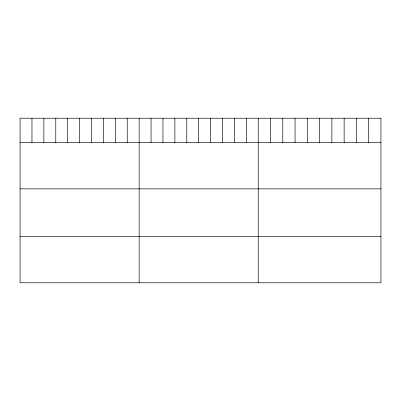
<?xml version="1.0" encoding="UTF-8"?>
<svg xmlns="http://www.w3.org/2000/svg" width="401" height="401" viewBox="0 0 401 401"><rect width="100%" height="100%" fill="white"/><g stroke="black" fill="none" stroke-linecap="round" stroke-linejoin="round"><path stroke-width="0.6" d="M20.05 142.586L380.95 142.586M20.05 188.851L380.95 188.851M20.05 236.52L380.95 236.52M368.679 118.21L368.679 142.586M356.409 118.21L356.409 142.586M344.138 118.21L344.138 142.586M331.868 118.21L331.868 142.586M319.597 118.21L319.597 142.586M307.326 118.21L307.326 142.586M295.056 118.21L295.056 142.586M282.785 118.21L282.785 142.586M270.515 118.21L270.515 142.586M258.244 118.21L258.244 282.79M246.334 118.21L246.334 142.586M234.425 118.21L234.425 142.586M222.515 118.21L222.515 142.586M210.605 118.21L210.605 142.586M198.695 118.21L198.695 142.586M186.786 118.21L186.786 142.586M174.876 118.21L174.876 142.586M162.966 118.21L162.966 142.586M151.057 118.21L151.057 142.586M139.147 118.21L139.147 282.79M127.237 118.21L127.237 142.586M115.328 118.21L115.328 142.586M103.418 118.21L103.418 142.586M91.508 118.21L91.508 142.586M79.599 118.21L79.599 142.586M67.689 118.21L67.689 142.586M55.779 118.21L55.779 142.586M43.869 118.21L43.869 142.586M31.96 118.21L31.96 142.586M380.95 118.21L20.05 118.21L20.05 282.79L380.95 282.79L380.95 118.21"/></g></svg>
